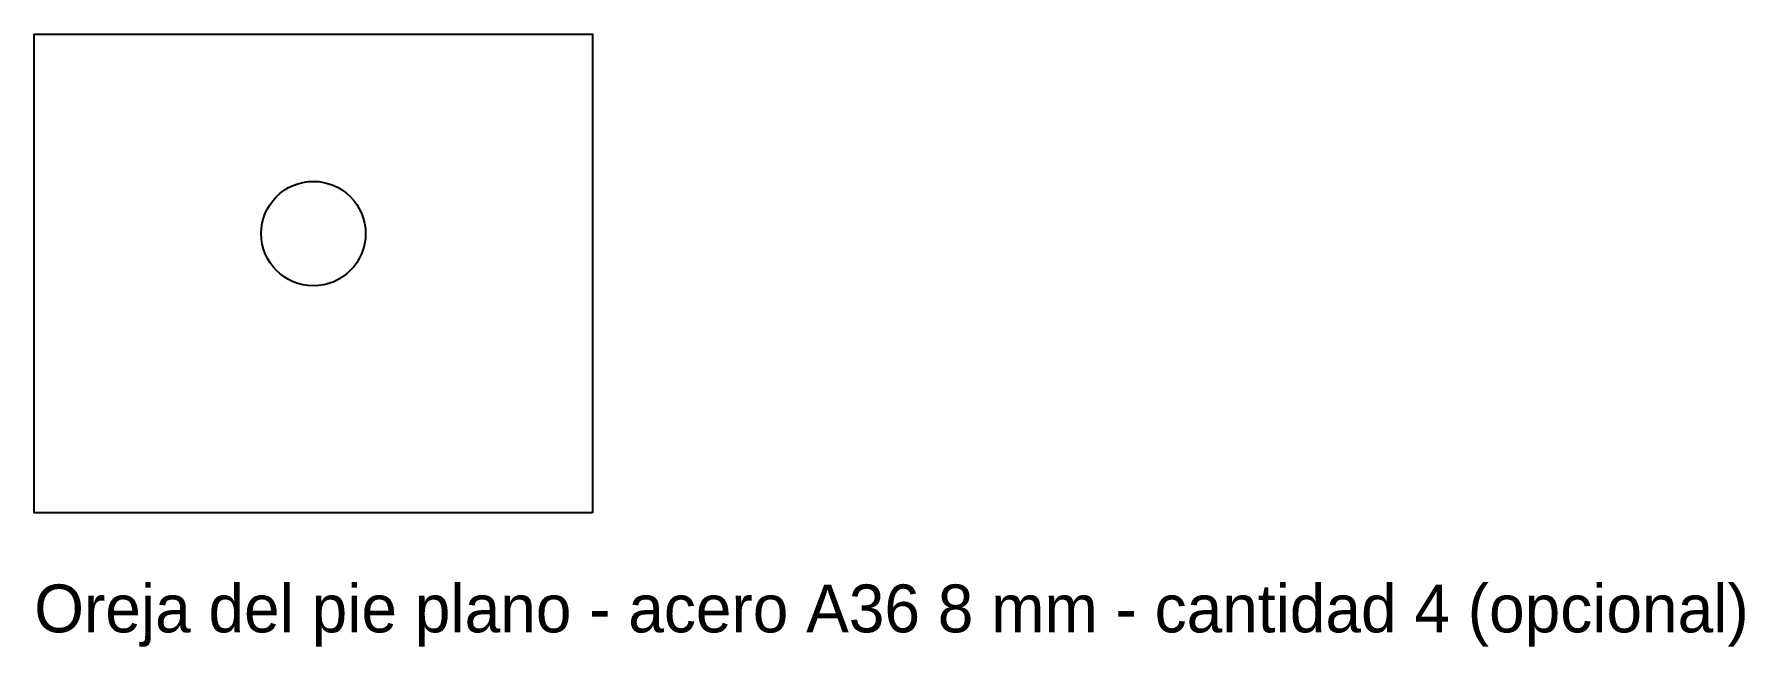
# Model space of a CAD drawing. Header units: millimetres. Extents: x -35 to 179, y -17 to 60.
import ezdxf

# ---------------------------------------------------------------- set-up
doc = ezdxf.new("R2010")
doc.units = ezdxf.units.MM
doc.layers.add('CORTE', color=1, linetype='Continuous')
doc.layers.add('NOTAS', color=3, linetype='Continuous')

msp = doc.modelspace()

# ---------------------------------------------------------------- linework, layer by layer
at = {"layer": 'CORTE'}
msp.add_lwpolyline([(35, 0), (-35, 0), (-35, 60), (35, 60), (35, 0)], close=True, dxfattribs=at)
msp.add_circle((0, 35), 6.55, dxfattribs=at)

# ---------------------------------------------------------------- texts
at = {"layer": 'NOTAS'}
msp.add_text('Oreja del pie plano - acero A36 8 mm - cantidad 4 (opcional)', height=6, dxfattribs=at).set_placement((-35, -15))

doc.saveas('drawing.dxf')
